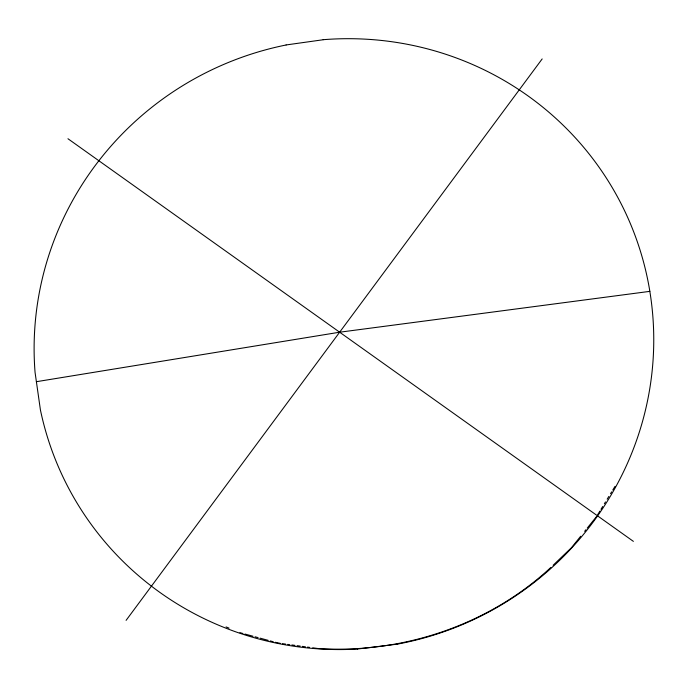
<?xml version="1.0" encoding="UTF-8"?>
<svg xmlns="http://www.w3.org/2000/svg" width="688" height="688" viewBox="0 0 688 688"><rect width="100%" height="100%" fill="white"/><g stroke="black" fill="none" stroke-linecap="round" stroke-linejoin="round"><path stroke-width="1.03" d="M597.631 514.77L599.876 511.107M600.994 509.275L602.679 506.523M604.365 503.771L605.483 501.939M607.169 499.196L608.846 496.444M610.531 493.7L611.649 491.86M612.776 490.028L615.02 486.364M126.093 620.361L542.17 58.927M580.672 536.253L571.436 547.717L553.126 565.252M584.628 531.342L585.952 529.7M587.268 528.066L596.505 516.602M550.839 567.445C488.764 625.117 402.239 653.987 317.942 648.517L312.73 647.804M36.361 381.702L339.648 332.209L649.833 291.359A311.243 305.18 -19.9 0 1 397.784 644.054M286.096 44.952L323.154 39.749M357.511 649.025L397.784 644.097M280.403 643.383L275.277 642.274M282.484 643.667L285.615 644.097M287.696 644.381L289.786 644.665M291.867 644.948L294.997 645.378M297.087 645.662L300.217 646.092M302.299 646.376L305.429 646.806M307.51 647.09L309.6 647.374M239.914 632.668L242.941 633.493M244.962 634.044L253.046 636.237M255.067 636.787L258.103 637.613M260.124 638.154L268.208 640.356M270.229 640.906L273.256 641.723M226.094 626.914L229.052 628.144M67.957 138.735L633.39 541.37M286.105 44.987A311.311 305.317 -19.7 0 0 35.054 372.32L40.42 409.945A309.953 303.967 -20 0 0 357.511 649.051M323.154 39.698A309.953 303.924 -19.6 0 1 649.85 291.351"/></g></svg>
